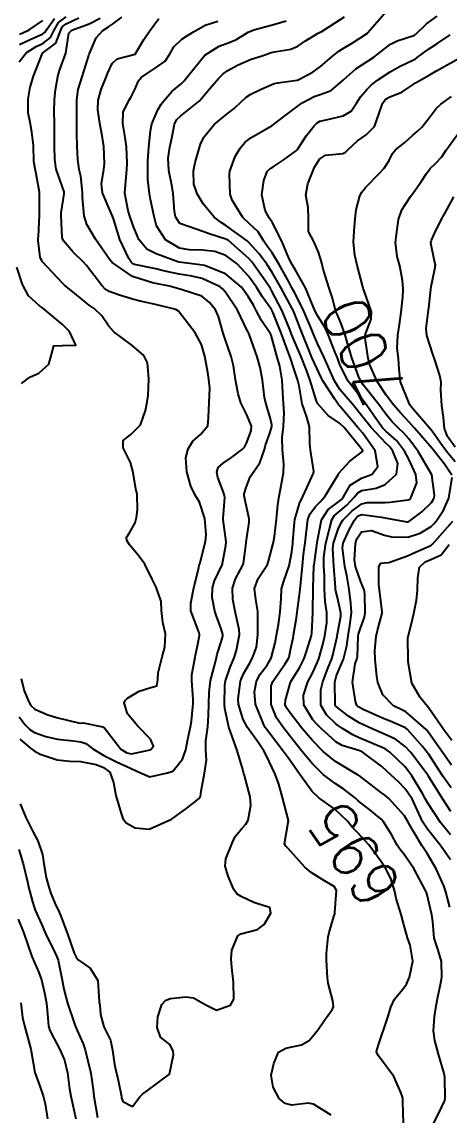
# Model space of a CAD drawing. Header units: metres. Extents: x 298520 to 308411, y 7433745 to 7450750.
# Drawn here: x 300842.7 to 300879.5, y 7448349.8 to 7448444.2 of the extents above; entities that cross this region are included whole.
import ezdxf
from ezdxf.enums import TextEntityAlignment as Align

# ---------------------------------------------------------------- set-up
doc = ezdxf.new("R2010")
doc.units = ezdxf.units.M
doc.header["$LTSCALE"] = 10
for name, color, linetype in [('Cotas', 45, 'Continuous'), ('Curvas de Nivel 1m', 11, 'Continuous'), ('Curvas de Nivel 5m', 15, 'Continuous')]:
    doc.layers.add(name, color=color, linetype=linetype)
doc.styles.add('Style-STANDARD', font='STANDARD.shx')

msp = doc.modelspace()

# ---------------------------------------------------------------- linework, layer by layer
at = {"layer": 'Curvas de Nivel 1m', "flags": 128}
for points, elevation in [([(300842.465, 7448440.761), (300843.055, 7448441.541), (300843.918, 7448442.092), (300844.485, 7448442.351), (300845.151, 7448442.856), (300845.462, 7448443.51), (300845.857, 7448444.159), (300846.514, 7448444.653)], 689), ([(300842.465, 7448384.215), (300842.974, 7448383.532), (300843.368, 7448383.115), (300843.776, 7448382.862), (300844.771, 7448382.512), (300845.771, 7448382.297), (300847.119, 7448382.137), (300847.769, 7448382.068), (300848.212, 7448381.918), (300848.813, 7448381.464), (300849.754, 7448380.883), (300850.848, 7448380.338), (300851.741, 7448379.944), (300852.874, 7448379.419), (300853.729, 7448379.053), (300855.266, 7448379.387), (300855.619, 7448379.497), (300855.736, 7448379.561), (300856.553, 7448380.569), (300856.823, 7448381.369), (300856.983, 7448382.156), (300857.245, 7448383.365), (300857.31, 7448383.843), (300857.454, 7448385.363), (300857.467, 7448385.705), (300857.361, 7448387.365), (300857.363, 7448387.839), (300857.634, 7448389.362), (300857.676, 7448389.541), (300857.87, 7448390.5), (300858, 7448391.239), (300858.008, 7448391.358), (300857.988, 7448391.463), (300857.886, 7448391.692), (300857.265, 7448393.366), (300857.256, 7448394.02), (300857.523, 7448395.364), (300857.597, 7448395.695), (300857.949, 7448397.11), (300857.996, 7448397.315), (300858.008, 7448397.359), (300858.033, 7448397.439), (300858.527, 7448399.352), (300858.592, 7448399.964), (300858.477, 7448401.353), (300858.014, 7448402.741), (300857.652, 7448403.364), (300857.255, 7448404.143), (300856.91, 7448405.371), (300856.845, 7448406.588), (300857.033, 7448407.37), (300857.437, 7448408.008), (300858.085, 7448408.59), (300858.732, 7448409.35), (300858.8, 7448410.049), (300858.843, 7448411.349), (300858.895, 7448412.585), (300858.817, 7448413.35), (300858.733, 7448413.935), (300858.475, 7448415.355), (300858.178, 7448416.353), (300857.648, 7448417.365), (300856.211, 7448419.238), (300855.957, 7448419.383), (300854.217, 7448419.817), (300852.907, 7448420.107), (300852.221, 7448420.276), (300851.011, 7448420.656), (300850.228, 7448420.928), (300849.894, 7448421.12), (300849.575, 7448421.457), (300848.259, 7448423.189), (300847.993, 7448423.474), (300847.107, 7448424.323), (300846.281, 7448425.326), (300846.196, 7448425.501), (300846.177, 7448425.609), (300846.081, 7448427.502), (300846.086, 7448427.731), (300846.332, 7448429.362), (300846.35, 7448429.5), (300846.333, 7448429.546), (300845.636, 7448431.507), (300845.526, 7448432.347), (300845.502, 7448433.509), (300845.497, 7448434.404), (300845.517, 7448435.509), (300845.476, 7448436.446), (300845.491, 7448437.509), (300845.602, 7448438.342), (300845.794, 7448439.507), (300845.939, 7448440.024), (300846.473, 7448441.5), (300846.742, 7448443.253), (300847.007, 7448443.492), (300848.509, 7448444.038), (300849.44, 7448444.535)], 691), ([(300842.511, 7448382.28), (300843.436, 7448381.525), (300843.759, 7448381.271), (300844.276, 7448380.994), (300845.748, 7448380.494), (300846.838, 7448380.397), (300847.746, 7448380.37), (300849.092, 7448380.111), (300849.739, 7448379.841), (300850.267, 7448379.445), (300850.604, 7448378.562), (300850.789, 7448377.439), (300851.244, 7448375.888), (300851.399, 7448375.433), (300851.687, 7448375.06), (300852.457, 7448374.647), (300853.68, 7448374.523), (300855.611, 7448375.381), (300855.684, 7448375.429), (300856.817, 7448376.248), (300857.707, 7448376.949), (300857.937, 7448377.129), (300858.11, 7448377.354), (300858.162, 7448377.798), (300858.431, 7448379.35), (300858.615, 7448380.482), (300858.565, 7448381.348), (300858.563, 7448382.14), (300858.72, 7448383.346), (300858.79, 7448384.342), (300858.818, 7448385.345), (300858.838, 7448386.325), (300858.963, 7448387.343), (300859.369, 7448388.858), (300859.481, 7448389.336), (300859.549, 7448389.643), (300859.873, 7448390.699), (300860.016, 7448391.194), (300860.019, 7448391.329), (300859.888, 7448391.83), (300859.474, 7448392.912), (300859.326, 7448393.339), (300859.104, 7448394.531), (300859.13, 7448395.342), (300859.301, 7448395.971), (300859.952, 7448397.298), (300859.965, 7448397.317), (300860.294, 7448399.003), (300860.304, 7448399.327), (300860.063, 7448401.258), (300860.058, 7448401.329), (300860.185, 7448403.163), (300860.167, 7448403.329), (300860.027, 7448403.764), (300859.596, 7448404.894), (300859.509, 7448405.338), (300859.628, 7448405.757), (300860.055, 7448406.129), (300860.773, 7448406.612), (300861.723, 7448407.313), (300861.9, 7448407.486), (300862.078, 7448407.837), (300862.472, 7448408.923), (300862.492, 7448409.306), (300862.103, 7448410.297), (300861.587, 7448411.315), (300861.34, 7448412.103), (300861.13, 7448413.32), (300860.944, 7448414.533), (300860.753, 7448415.324), (300860.186, 7448416.899), (300860.045, 7448417.332), (300859.65, 7448418.781), (300859.382, 7448419.342), (300858.871, 7448420.001), (300858.225, 7448420.537), (300856.521, 7448421.086), (300856.231, 7448421.165), (300855.412, 7448421.388), (300854.237, 7448421.64), (300853.95, 7448421.691), (300852.245, 7448422.237), (300850.469, 7448423.448), (300850.265, 7448423.669), (300849.042, 7448425.462), (300848.302, 7448426.734), (300848.051, 7448427.474), (300847.908, 7448429.056), (300847.907, 7448429.476), (300847.768, 7448430.899), (300847.632, 7448431.481), (300847.509, 7448432.34), (300847.461, 7448433.484), (300847.418, 7448434.509), (300847.433, 7448435.485), (300847.428, 7448436.5), (300847.431, 7448437.485), (300847.556, 7448438.363), (300847.889, 7448439.478), (300848.471, 7448441.321), (300848.508, 7448441.435), (300848.517, 7448441.47), (300849.109, 7448442.848), (300849.681, 7448443.458), (300850.171, 7448443.789), (300850.509, 7448444.013), (300851.322, 7448444.635)], 692), ([(300842.551, 7448376.695), (300843.03, 7448375.537), (300843.674, 7448374.254), (300844.068, 7448373.524), (300844.481, 7448372.347), (300844.597, 7448371.516), (300844.795, 7448370.343), (300845.004, 7448369.509), (300845.148, 7448369.047), (300845.598, 7448368), (300845.856, 7448367.497), (300846.057, 7448367.026), (300846.621, 7448365.49), (300847.21, 7448363.822), (300847.36, 7448363.482), (300847.54, 7448363.229), (300848.591, 7448362.522), (300849.239, 7448361.454), (300849.361, 7448359.586), (300849.385, 7448359.452), (300849.402, 7448359.361), (300849.484, 7448358.516), (300849.767, 7448357.447), (300850.322, 7448356.308), (300850.507, 7448355.444), (300850.676, 7448354.199), (300850.861, 7448353.438), (300850.966, 7448352.985), (300851.277, 7448351.432), (300851.296, 7448351.326), (300851.399, 7448351.004), (300852.237, 7448350.579), (300852.861, 7448351.415), (300853.137, 7448351.681), (300853.407, 7448351.862), (300855.423, 7448353.38), (300855.782, 7448355.043), (300855.747, 7448355.377), (300855.459, 7448355.94), (300854.635, 7448356.563), (300854.374, 7448357.396), (300854.422, 7448358.335), (300854.776, 7448359.391), (300855.113, 7448359.771), (300855.501, 7448359.911), (300856.824, 7448360.046), (300857.502, 7448359.964), (300858.57, 7448359.349), (300859.488, 7448358.885), (300860.675, 7448359.322), (300860.972, 7448359.847), (300860.959, 7448361.318), (300860.802, 7448362.587), (300860.75, 7448363.322), (300860.805, 7448364.07), (300861.32, 7448365.314), (300861.575, 7448365.484), (300863.002, 7448365.872), (300863.583, 7448366.28), (300864.16, 7448367.281), (300864.069, 7448367.755), (300863.599, 7448367.917), (300862.708, 7448368.193), (300861.607, 7448368.712), (300861.247, 7448368.954), (300860.961, 7448369.32), (300860.499, 7448370.458), (300860.216, 7448371.331), (300860.293, 7448371.974), (300860.826, 7448373.318), (300861.099, 7448373.885), (300861.676, 7448374.572), (300862.022, 7448374.964), (300862.205, 7448375.305), (300862.443, 7448376.561), (300862.374, 7448377.303), (300861.889, 7448379.151), (300861.846, 7448379.309), (300861.738, 7448379.676), (300861.268, 7448381.315), (300860.969, 7448382.12), (300860.541, 7448383.322), (300860.198, 7448384.927), (300860.166, 7448385.326), (300860.189, 7448386.965), (300860.255, 7448387.326), (300860.662, 7448388.504), (300860.995, 7448389.319), (300861.209, 7448389.97), (300861.456, 7448391.314), (300861.432, 7448391.77), (300861.089, 7448393.318), (300860.879, 7448394.354), (300860.854, 7448395.321), (300861.125, 7448396.128), (300861.749, 7448397.312), (300861.798, 7448397.468), (300861.968, 7448398.794), (300862.034, 7448399.247), (300862.046, 7448399.309), (300862.284, 7448401.014), (300862.285, 7448401.307), (300862.013, 7448402.624), (300861.873, 7448403.311), (300861.867, 7448403.469), (300862.03, 7448404.023), (300862.395, 7448404.951), (300862.63, 7448405.304), (300863.213, 7448406.141), (300863.606, 7448407.295), (300863.71, 7448407.66), (300864.087, 7448408.714), (300864.241, 7448409.288), (300864.245, 7448409.438), (300864.101, 7448410.057), (300863.723, 7448411.294), (300863.629, 7448411.786), (300863.455, 7448413.29), (300863.232, 7448414.372), (300862.978, 7448415.298), (300862.328, 7448417.171), (300862.262, 7448417.309), (300862.241, 7448417.357), (300862.194, 7448417.46), (300861.287, 7448419.319), (300860.229, 7448420.903), (300860.039, 7448421.141), (300859.782, 7448421.337), (300858.244, 7448422.072), (300857.343, 7448422.272), (300856.249, 7448422.42), (300854.914, 7448422.733), (300854.255, 7448422.891), (300852.405, 7448423.283), (300852.261, 7448423.332), (300852.142, 7448423.431), (300851.914, 7448423.786), (300851.134, 7448425.441), (300850.623, 7448427.132), (300850.519, 7448427.448), (300850.317, 7448427.905), (300849.659, 7448429.457), (300849.563, 7448430.236), (300849.77, 7448431.456), (300849.815, 7448432.001), (300849.748, 7448433.456), (300849.641, 7448434.207), (300849.406, 7448435.46), (300849.246, 7448436.63), (300849.274, 7448437.461), (300849.527, 7448438.368), (300849.969, 7448439.455), (300850.106, 7448439.804), (300850.465, 7448440.609), (300850.9, 7448441.014), (300852.473, 7448441.43), (300853.205, 7448442.707), (300853.711, 7448443.412), (300854.514, 7448444.519)], 693), ([(300878.204, 7448349.112), (300878.612, 7448349.881), (300879.166, 7448351.102), (300879.208, 7448351.299), (300879.165, 7448353.103), (300879.108, 7448353.423), (300878.62, 7448355.108), (300878.301, 7448356.276), (300878.21, 7448357.113), (300878.289, 7448358.308), (300878.386, 7448359.111), (300878.567, 7448360.049), (300878.796, 7448361.107), (300878.903, 7448361.733), (300878.893, 7448363.106), (300878.595, 7448364.067), (300878.258, 7448365.113), (300878.142, 7448366.557), (300878.057, 7448367.115), (300877.611, 7448368.957), (300877.566, 7448369.12), (300877.522, 7448369.213), (300876.5, 7448371.131), (300875.655, 7448372.334), (300875.296, 7448372.782), (300875.068, 7448373.149), (300874.568, 7448374.052), (300873.874, 7448375.167), (300873.686, 7448375.375), (300872.698, 7448376.18), (300871.71, 7448376.974), (300871.456, 7448377.194), (300870.476, 7448377.964), (300869.725, 7448378.462), (300868.682, 7448379.231), (300867.747, 7448380.157), (300866.844, 7448381.249), (300865.776, 7448382.605), (300865.489, 7448382.973), (300865.256, 7448383.268), (300864.648, 7448384.134), (300864.195, 7448385.284), (300864.206, 7448386.906), (300864.349, 7448387.282), (300865.361, 7448388.78), (300865.686, 7448389.262), (300865.735, 7448389.382), (300865.864, 7448390.005), (300866.087, 7448391.051), (300866.132, 7448391.258), (300866.377, 7448392.777), (300866.444, 7448393.255), (300866.606, 7448394.563), (300866.685, 7448395.252), (300866.809, 7448396.383), (300866.886, 7448397.251), (300866.985, 7448398.227), (300867.119, 7448399.249), (300867.215, 7448400.014), (300867.362, 7448401.246), (300867.526, 7448401.719), (300868.01, 7448402.379), (300868.437, 7448402.814), (300868.828, 7448403.228), (300870.006, 7448405.174), (300870.019, 7448405.21), (300870.025, 7448405.228), (300870.044, 7448405.254), (300870.973, 7448406.287), (300872.072, 7448407.112), (300872.108, 7448407.154), (300872.103, 7448407.19), (300872.073, 7448407.236), (300870.496, 7448409.206), (300870.097, 7448409.575), (300869.125, 7448410.246), (300868.215, 7448411.238), (300868.116, 7448411.465), (300867.565, 7448413.246), (300867.247, 7448414.154), (300866.798, 7448415.254), (300866.185, 7448416.702), (300865.954, 7448417.262), (300865.801, 7448417.66), (300865.13, 7448419.271), (300864.23, 7448421.036), (300864.142, 7448421.191), (300864.078, 7448421.282), (300863.712, 7448421.817), (300862.669, 7448423.304), (300862.494, 7448423.535), (300862.268, 7448423.776), (300860.527, 7448425.328), (300860.284, 7448425.464), (300858.838, 7448425.902), (300858.291, 7448426.124), (300857.161, 7448426.511), (300856.304, 7448426.8), (300855.948, 7448427.384), (300855.85, 7448427.852), (300855.738, 7448429.386), (300855.617, 7448430.111), (300855.359, 7448431.39), (300855.311, 7448432.448), (300855.457, 7448433.389), (300855.614, 7448434.165), (300855.851, 7448435.386), (300856.032, 7448435.759), (300856.41, 7448436.105), (300857.98, 7448437.357), (300858.192, 7448437.588), (300858.431, 7448437.903), (300859.095, 7448438.692), (300859.661, 7448439.338), (300860.061, 7448439.729), (300860.46, 7448440.028), (300861.296, 7448440.49), (300862.47, 7448440.984), (300863.412, 7448441.296), (300864.203, 7448441.558), (300864.478, 7448441.633), (300865.883, 7448441.865), (300866.486, 7448442.106), (300867.17, 7448442.576), (300868.256, 7448443.242), (300868.432, 7448443.312), (300868.504, 7448443.351), (300868.836, 7448443.565), (300870.517, 7448444.637)], 696), ([(300879.6, 7448367.782), (300879.271, 7448369.103), (300879.1, 7448369.626), (300878.426, 7448371.112), (300877.656, 7448372.422), (300877.2, 7448373.125), (300876.476, 7448374.331), (300876.016, 7448375.137), (300875.691, 7448375.666), (300874.34, 7448377.161), (300874, 7448377.45), (300873.718, 7448377.673), (300871.81, 7448379.112), (300871.733, 7448379.17), (300871.699, 7448379.191), (300869.75, 7448380.372), (300868.693, 7448381.231), (300867.772, 7448382.167), (300866.852, 7448383.249), (300865.796, 7448384.602), (300865.518, 7448384.983), (300865.406, 7448385.266), (300865.421, 7448385.653), (300865.831, 7448387.107), (300865.865, 7448387.227), (300865.879, 7448387.26), (300866.634, 7448388.463), (300867.038, 7448389.248), (300867.252, 7448389.856), (300867.672, 7448391.242), (300867.702, 7448391.425), (300867.778, 7448393.241), (300867.777, 7448393.369), (300867.804, 7448395.241), (300867.807, 7448395.359), (300867.886, 7448397.241), (300867.89, 7448397.304), (300867.958, 7448397.774), (300868.16, 7448399.237), (300868.189, 7448399.45), (300868.547, 7448401.232), (300869.1, 7448402.131), (300870.017, 7448402.792), (300870.256, 7448402.971), (300870.425, 7448403.206), (300871.019, 7448404.214), (300872.039, 7448404.844), (300872.303, 7448404.925), (300872.91, 7448405.181), (300873.407, 7448405.822), (300873.177, 7448407.179), (300872.088, 7448408.706), (300871.664, 7448409.194), (300870.111, 7448411.051), (300870.032, 7448411.131), (300869.964, 7448411.212), (300869.698, 7448411.638), (300868.657, 7448413.232), (300868.477, 7448413.566), (300868.153, 7448414.261), (300867.715, 7448415.244), (300867.38, 7448416.042), (300866.897, 7448417.253), (300866.211, 7448419.025), (300866.113, 7448419.261), (300866.012, 7448419.465), (300865.037, 7448421.272), (300864.253, 7448422.639), (300863.831, 7448423.286), (300863.156, 7448424.181), (300862.282, 7448425.174), (300862.134, 7448425.311), (300860.296, 7448426.647), (300859.87, 7448426.908), (300859.288, 7448427.345), (300858.32, 7448428.508), (300857.797, 7448429.365), (300857.515, 7448430.194), (300857.496, 7448431.369), (300857.646, 7448432.084), (300858.012, 7448433.364), (300858.105, 7448433.643), (300858.392, 7448434.253), (300859.264, 7448435.347), (300860.412, 7448436.281), (300860.997, 7448436.745), (300861.609, 7448437.318), (300862.031, 7448437.711), (300862.433, 7448437.987), (300863.328, 7448438.409), (300864.447, 7448438.883), (300864.761, 7448438.965), (300866.452, 7448439.183), (300866.511, 7448439.201), (300866.633, 7448439.258), (300867.804, 7448439.902), (300868.464, 7448440.356), (300869.466, 7448441.225), (300870.018, 7448441.679), (300870.484, 7448441.969), (300871.272, 7448442.421), (300872.431, 7448443.191), (300872.469, 7448443.224), (300872.504, 7448443.26), (300874.166, 7448445.165)], 697), ([(300879.651, 7448371.886), (300878.79, 7448373.109), (300877.677, 7448374.528), (300877.288, 7448375.124), (300876.934, 7448375.888), (300876.346, 7448377.134), (300875.722, 7448378.046), (300875.174, 7448378.595), (300874.581, 7448379.157), (300873.744, 7448379.922), (300872.051, 7448381.187), (300871.764, 7448381.314), (300870.307, 7448381.75), (300869.771, 7448382.063), (300868.489, 7448383.233), (300868.128, 7448383.578), (300867.79, 7448383.949), (300867.012, 7448385.248), (300866.97, 7448386.094), (300867.365, 7448387.245), (300867.52, 7448387.559), (300867.842, 7448388.151), (300868.295, 7448389.233), (300868.645, 7448390.455), (300868.816, 7448391.226), (300869.008, 7448392.337), (300869, 7448393.224), (300868.856, 7448394.169), (300868.795, 7448395.227), (300868.789, 7448396.378), (300868.74, 7448397.228), (300868.729, 7448397.997), (300868.907, 7448399.226), (300869.216, 7448400.453), (300869.424, 7448401.219), (300869.641, 7448401.573), (300870.003, 7448401.876), (300870.723, 7448402.492), (300871.362, 7448403.197), (300871.659, 7448403.561), (300872.029, 7448403.753), (300873.255, 7448403.953), (300874.034, 7448404.265), (300875.006, 7448405.156), (300875.119, 7448406.092), (300874.677, 7448407.161), (300874.427, 7448407.515), (300874.08, 7448407.856), (300872.828, 7448409.183), (300872.102, 7448410.076), (300871.197, 7448411.199), (300870.132, 7448412.477), (300869.665, 7448413.217), (300869.203, 7448414.274), (300868.767, 7448415.231), (300868.181, 7448416.459), (300867.85, 7448417.243), (300867.626, 7448417.818), (300867.007, 7448419.252), (300866.228, 7448420.815), (300865.985, 7448421.262), (300865.687, 7448421.82), (300864.897, 7448423.274), (300864.273, 7448424.279), (300863.852, 7448424.86), (300863.564, 7448425.291), (300863.068, 7448426.076), (300862.298, 7448426.806), (300861.747, 7448427.316), (300860.818, 7448428.832), (300860.668, 7448429.327), (300860.607, 7448431.071), (300860.64, 7448431.327), (300861.095, 7448432.6), (300861.525, 7448433.319), (300861.916, 7448433.787), (300862.392, 7448434.183), (300864.277, 7448435.282), (300864.404, 7448435.367), (300865.498, 7448436.183), (300866.419, 7448436.883), (300866.626, 7448437.053), (300866.921, 7448437.255), (300867.909, 7448437.767), (300868.434, 7448437.95), (300869.363, 7448438.302), (300870.425, 7448439.21), (300870.453, 7448439.239), (300871.507, 7448440.155), (300872.469, 7448440.796), (300873.042, 7448441.181), (300874.484, 7448442.276), (300875.062, 7448442.58), (300876.492, 7448443.032), (300876.566, 7448443.066), (300876.65, 7448443.138), (300877.59, 7448444.046), (300878.517, 7448444.707)], 698), ([(300842.483, 7448442.25), (300843.35, 7448442.677), (300844.498, 7448443.185), (300844.688, 7448443.331), (300844.8, 7448443.517), (300845.514, 7448444.509)], 688), ([(300842.497, 7448443.153), (300842.767, 7448443.277), (300843.317, 7448443.538), (300844.511, 7448444.344)], 687), ([(300869.382, 7448349.821), (300867.855, 7448350.776), (300867.398, 7448350.881), (300865.964, 7448350.685), (300865.397, 7448350.837), (300864.897, 7448351.268), (300864.379, 7448352.242), (300864.205, 7448353.278), (300864.419, 7448354.294), (300864.833, 7448355.269), (300865.456, 7448355.614), (300866.814, 7448355.892), (300867.463, 7448356.282), (300867.904, 7448356.801), (300868.242, 7448357.232), (300868.746, 7448357.961), (300869.491, 7448358.982), (300869.586, 7448359.219), (300869.5, 7448359.713), (300869.116, 7448361.224), (300869.068, 7448361.684), (300868.968, 7448363.226), (300868.975, 7448363.802), (300869.121, 7448365.225), (300869.195, 7448365.606), (300869.59, 7448366.97), (300869.673, 7448367.219), (300869.698, 7448367.323), (300869.822, 7448369.217), (300869.618, 7448369.569), (300868.79, 7448370.063), (300867.636, 7448370.779), (300867.108, 7448371.245), (300865.659, 7448372.852), (300865.449, 7448373.051), (300865.332, 7448373.265), (300865.683, 7448375.26), (300865.159, 7448377.268), (300864.853, 7448378.401), (300864.537, 7448379.278), (300863.757, 7448380.919), (300863.553, 7448381.292), (300863.098, 7448381.968), (300862.152, 7448383.306), (300861.79, 7448384.002), (300861.379, 7448385.314), (300861.344, 7448385.78), (300861.561, 7448387.313), (300861.626, 7448387.521), (300861.84, 7448387.976), (300862.316, 7448388.838), (300862.581, 7448389.303), (300862.925, 7448390.241), (300863.044, 7448391.298), (300863.047, 7448392.143), (300863.045, 7448393.299), (300862.865, 7448394.349), (300862.767, 7448395.302), (300863.082, 7448396.152), (300863.827, 7448397.291), (300863.866, 7448397.378), (300863.957, 7448397.659), (300864.388, 7448399.284), (300864.484, 7448399.788), (300864.652, 7448401.28), (300864.758, 7448402.533), (300864.879, 7448403.277), (300865.09, 7448404.331), (300865.253, 7448405.272), (300865.291, 7448406.035), (300865.169, 7448407.274), (300865.156, 7448408.346), (300865.265, 7448409.272), (300865.312, 7448410.478), (300865.245, 7448411.273), (300865.195, 7448412.201), (300865.153, 7448413.27), (300864.937, 7448414.49), (300864.72, 7448415.274), (300864.191, 7448417.169), (300864.142, 7448417.281), (300863.348, 7448418.436), (300862.898, 7448419.3), (300862.665, 7448419.75), (300862.225, 7448420.507), (300861.637, 7448421.316), (300860.25, 7448422.475), (300858.437, 7448423.181), (300858.261, 7448423.213), (300856.949, 7448423.373), (300856.264, 7448423.459), (300856.157, 7448423.488), (300854.271, 7448424.191), (300853.468, 7448424.605), (300852.789, 7448425.422), (300852.301, 7448426.609), (300852.013, 7448427.433), (300851.858, 7448427.894), (300851.577, 7448429.438), (300851.617, 7448430.16), (300851.755, 7448431.436), (300851.772, 7448432.025), (300851.713, 7448433.437), (300851.6, 7448434.228), (300851.4, 7448435.44), (300851.435, 7448436.418), (300851.923, 7448437.435), (300852.126, 7448437.735), (300852.437, 7448438.371), (300852.746, 7448439.128), (300852.989, 7448439.422), (300854.463, 7448440.412), (300855.037, 7448440.824), (300855.422, 7448441.391), (300855.812, 7448442.057), (300856.493, 7448442.724), (300856.881, 7448442.99), (300857.499, 7448443.365), (300858.509, 7448443.94), (300859.581, 7448444.27)], 694), ([(300879.672, 7448374.042), (300878.816, 7448375.109), (300877.708, 7448376.778), (300877.509, 7448377.122), (300877.245, 7448377.597), (300876.328, 7448379.134), (300875.744, 7448379.893), (300874.429, 7448381.16), (300874.043, 7448381.443), (300873.767, 7448381.582), (300873.075, 7448381.872), (300871.775, 7448382.411), (300871.234, 7448382.655), (300870.347, 7448383.212), (300870.016, 7448383.447), (300869.787, 7448383.629), (300868.957, 7448384.391), (300868.471, 7448385.233), (300868.493, 7448386.563), (300868.645, 7448387.232), (300869.111, 7448388.487), (300869.422, 7448389.216), (300869.527, 7448389.546), (300869.882, 7448391.154), (300869.891, 7448391.201), (300870.197, 7448392.91), (300870.204, 7448393.207), (300869.916, 7448394.522), (300869.772, 7448395.063), (300869.758, 7448395.212), (300869.75, 7448395.389), (300869.589, 7448397.215), (300869.502, 7448398.751), (300869.571, 7448399.216), (300869.985, 7448400.43), (300870.225, 7448400.973), (300870.391, 7448401.206), (300871.189, 7448402.014), (300872.014, 7448402.594), (300872.48, 7448402.721), (300874.016, 7448402.729), (300874.435, 7448402.746), (300876.02, 7448402.948), (300876.149, 7448403.011), (300876.252, 7448403.138), (300876.753, 7448404.416), (300876.668, 7448405.134), (300876.063, 7448406.468), (300875.691, 7448407.146), (300874.998, 7448408.072), (300874.09, 7448408.885), (300873.811, 7448409.173), (300873.035, 7448410.249), (300872.386, 7448411.187), (300872.118, 7448411.531), (300870.835, 7448413.203), (300870.156, 7448414.551), (300869.987, 7448415.038), (300869.911, 7448415.214), (300869.702, 7448415.685), (300869.119, 7448417.226), (300868.821, 7448417.852), (300868.209, 7448418.811), (300867.979, 7448419.242), (300867.808, 7448419.654), (300867.146, 7448421.251), (300866.257, 7448422.845), (300866.003, 7448423.263), (300865.706, 7448423.829), (300865.106, 7448425.272), (300864.299, 7448426.853), (300864.14, 7448427.121), (300864.036, 7448427.284), (300863.678, 7448427.924), (300863.388, 7448429.294), (300863.574, 7448430.52), (300863.844, 7448431.288), (300864.095, 7448431.546), (300864.359, 7448431.712), (300865.31, 7448432.329), (300866.381, 7448433.1), (300866.454, 7448433.187), (300866.5, 7448433.259), (300867.232, 7448434.414), (300867.913, 7448435.245), (300868.161, 7448435.486), (300868.407, 7448435.632), (300868.935, 7448435.759), (300870.412, 7448436.095), (300871.109, 7448436.51), (300871.565, 7448437.199), (300871.896, 7448437.73), (300872.441, 7448438.375), (300872.85, 7448438.781), (300873.37, 7448439.176), (300874.46, 7448439.892), (300875.263, 7448440.354), (300876.471, 7448440.923), (300876.611, 7448441), (300876.796, 7448441.137), (300877.762, 7448441.846), (300878.485, 7448442.33), (300879.624, 7448443.103)], 699), ([(300879.768, 7448405.094), (300879.14, 7448406.02), (300878.288, 7448407.117), (300878.195, 7448407.239), (300878.076, 7448407.397), (300876.57, 7448409.135), (300876.098, 7448409.656), (300875.382, 7448410.427), (300874.761, 7448411.16), (300874.125, 7448411.989), (300873.348, 7448413.178), (300872.683, 7448414.659), (300872.549, 7448415.186), (300872.286, 7448417.094), (300872.296, 7448417.189), (300872.829, 7448418.558), (300872.839, 7448419.184), (300872.231, 7448420.986), (300872.145, 7448421.191), (300872.088, 7448421.338), (300871.601, 7448423.197), (300871.4, 7448424.07), (300871.284, 7448425.2), (300871.354, 7448426.137), (300871.449, 7448427.199), (300871.518, 7448427.995), (300871.848, 7448429.195), (300872.023, 7448429.506), (300872.34, 7448429.919), (300873.567, 7448431.172), (300873.951, 7448431.574), (300874.369, 7448432.243), (300874.673, 7448432.862), (300874.922, 7448433.155), (300875.724, 7448433.812), (300876.396, 7448434.399), (300876.788, 7448434.747), (300877.18, 7448435.132), (300877.725, 7448435.811), (300878.419, 7448436.741), (300878.843, 7448437.114), (300879.756, 7448437.778)], 701), ([(300880.06, 7448406.238), (300879.352, 7448407.101), (300878.806, 7448407.835), (300878.09, 7448408.867), (300877.896, 7448409.122), (300876.304, 7448410.945), (300876.146, 7448411.14), (300876.114, 7448411.198), (300875.361, 7448413.152), (300875.224, 7448414.224), (300875.169, 7448415.155), (300875.075, 7448416.059), (300875.131, 7448417.156), (300875.256, 7448418.095), (300875.398, 7448419.152), (300875.552, 7448420.476), (300875.57, 7448421.15), (300875.517, 7448421.878), (300875.293, 7448423.155), (300875.076, 7448423.963), (300874.932, 7448425.16), (300875, 7448425.869), (300875.187, 7448427.151), (300875.471, 7448427.993), (300876.203, 7448429.141), (300876.262, 7448429.212), (300876.334, 7448429.296), (300877.098, 7448430.38), (300877.58, 7448431.128), (300877.92, 7448431.564), (300878.366, 7448431.978), (300878.912, 7448432.575), (300879.27, 7448433.107), (300880.399, 7448434.681)], 702), ([(300880.077, 7448407.494), (300879.402, 7448408.416), (300879.134, 7448409.104), (300879.063, 7448410.066), (300878.91, 7448411.108), (300878.82, 7448412.422), (300878.847, 7448413.109), (300878.731, 7448413.694), (300878.29, 7448415.118), (300878.256, 7448415.211), (300878.166, 7448415.434), (300877.615, 7448417.126), (300877.576, 7448417.742), (300877.746, 7448419.125), (300877.799, 7448419.542), (300877.956, 7448421.123), (300877.987, 7448421.372), (300878.255, 7448422.611), (300878.337, 7448423.044), (300878.349, 7448423.119), (300878.357, 7448423.212), (300878.269, 7448423.688), (300877.964, 7448425.123), (300878.027, 7448425.381), (300878.291, 7448425.943), (300878.861, 7448427.112), (300879.378, 7448428.043), (300879.948, 7448429.096)], 703), ([(300842.669, 7448413.008), (300843.378, 7448413.531), (300844.147, 7448413.894), (300845.006, 7448414.659), (300845.253, 7448415.509), (300845.444, 7448416.237), (300846.175, 7448416.284), (300847.348, 7448416.316), (300846.808, 7448417.494), (300846.199, 7448418.102), (300844.463, 7448419.517), (300844.215, 7448419.705), (300843.26, 7448420.571), (300842.743, 7448421.542), (300842.255, 7448423.025)], 689), ([(300879.723, 7448378.09), (300879.014, 7448379.107), (300877.761, 7448381.021), (300877.689, 7448381.121), (300877.24, 7448381.653), (300875.966, 7448383.138), (300875.784, 7448383.28), (300874.473, 7448383.843), (300873.792, 7448384.118), (300872.136, 7448384.85), (300871.801, 7448385.012), (300871.689, 7448385.078), (300871.587, 7448385.193), (300871.466, 7448385.537), (300871.219, 7448387.199), (300871.436, 7448388.784), (300871.587, 7448389.193), (300871.633, 7448389.416), (300871.714, 7448391.192), (300871.734, 7448391.342), (300871.89, 7448391.871), (300872.25, 7448392.834), (300872.313, 7448393.186), (300872.282, 7448394.824), (300872.204, 7448395.187), (300871.933, 7448395.871), (300871.47, 7448397.195), (300871.384, 7448397.77), (300871.466, 7448399.195), (300871.582, 7448399.589), (300871.983, 7448400.187), (300872.862, 7448400.303), (300873.98, 7448399.914), (300874.572, 7448399.754), (300875.979, 7448399.718), (300877.042, 7448400.07), (300877.988, 7448400.656), (300878.231, 7448400.877), (300878.42, 7448401.116), (300879.049, 7448402.067), (300879.522, 7448403.098), (300879.822, 7448404.874)], 701), ([(300879.747, 7448380.048), (300879.012, 7448381.108), (300877.78, 7448382.878), (300877.565, 7448383.122), (300875.798, 7448384.637), (300875.476, 7448384.821), (300874.738, 7448385.156), (300873.817, 7448386.119), (300873.386, 7448387.174), (300873.31, 7448387.704), (300873.157, 7448389.177), (300873.128, 7448389.913), (300873.262, 7448391.176), (300873.381, 7448391.674), (300873.772, 7448393.171), (300873.784, 7448393.292), (300873.544, 7448395.174), (300873.471, 7448395.634), (300873.495, 7448397.175), (300873.644, 7448397.485), (300873.956, 7448397.513), (300874.335, 7448397.542), (300875.963, 7448398.121), (300876.65, 7448398.449), (300877.972, 7448399.018), (300878.038, 7448399.054), (300878.104, 7448399.119), (300878.978, 7448400.115), (300879.855, 7448401.101)], 702), ([(300879.774, 7448382.182), (300879.08, 7448383.107), (300877.801, 7448384.968), (300877.687, 7448385.121), (300877.039, 7448385.903), (300876.341, 7448387.135), (300876.009, 7448388.981), (300876.008, 7448389.138), (300875.994, 7448391.016), (300876.008, 7448391.139), (300876.389, 7448392.642), (300876.514, 7448393.134), (300876.743, 7448394.303), (300876.824, 7448395.131), (300876.839, 7448396.231), (300876.997, 7448397.13), (300877.468, 7448397.614), (300877.96, 7448397.808), (300878.863, 7448398.212), (300879.553, 7448399.104)], 703), ([(300842.425, 7448372.772), (300842.789, 7448371.539), (300843.174, 7448369.98), (300843.273, 7448369.533), (300843.6, 7448368.261), (300843.765, 7448367.698), (300843.832, 7448367.526), (300844.395, 7448366.332), (300844.736, 7448365.513), (300845.548, 7448363.817), (300845.709, 7448363.498), (300845.815, 7448363.223), (300846.171, 7448361.494), (300846.303, 7448360.7), (300846.616, 7448359.489), (300847.243, 7448357.714), (300847.327, 7448357.481), (300847.47, 7448357.147), (300847.977, 7448355.991), (300848.141, 7448355.473), (300848.39, 7448354.519), (300848.641, 7448353.468), (300848.839, 7448352.036), (300848.903, 7448351.465), (300849.22, 7448349.626)], 694), ([(300842.601, 7448359.539), (300842.758, 7448358.26), (300842.912, 7448357.536), (300843.453, 7448355.53), (300843.796, 7448353.524), (300844.238, 7448352.344), (300844.524, 7448351.513), (300844.686, 7448350.801), (300844.913, 7448349.507)], 696)]:
    msp.add_lwpolyline(points, dxfattribs=dict(at, elevation=elevation))
at = {"layer": 'Curvas de Nivel 5m', "flags": 128}
for points, elevation in [([(300842.626, 7448387.538), (300842.883, 7448386.468), (300843.279, 7448385.528), (300843.476, 7448385.201), (300843.797, 7448384.881), (300844.918, 7448384.382), (300845.789, 7448384.145), (300847.563, 7448383.704), (300847.785, 7448383.684), (300848.001, 7448383.693), (300849.09, 7448383.46), (300849.685, 7448383.355), (300849.781, 7448383.295), (300851.234, 7448381.435), (300851.758, 7448381.115), (300852.148, 7448381.035), (300853.763, 7448381.385), (300853.78, 7448381.393), (300853.818, 7448381.409), (300854.048, 7448381.688), (300853.772, 7448382.282), (300852.696, 7448383.421), (300851.793, 7448384.474), (300851.521, 7448385.433), (300851.61, 7448385.628), (300851.809, 7448385.822), (300852.8, 7448386.439), (300853.823, 7448386.747), (300854.334, 7448386.893), (300854.42, 7448387.401), (300854.46, 7448388.022), (300854.806, 7448389.396), (300855.012, 7448390.246), (300855.09, 7448391.392), (300854.853, 7448392.356), (300854.725, 7448393.398), (300854.698, 7448394.186), (300854.264, 7448395.405), (300853.933, 7448396.104), (300853.293, 7448397.41), (300852.721, 7448398.179), (300851.969, 7448399.055), (300851.744, 7448399.432), (300851.721, 7448399.689), (300851.983, 7448400.108), (300852.46, 7448400.959), (300852.578, 7448401.421), (300852.671, 7448402.081), (300852.626, 7448403.421), (300852.518, 7448403.913), (300852.256, 7448405.427), (300852.054, 7448406.17), (300851.425, 7448407.436), (300851.431, 7448408.085), (300852.084, 7448408.581), (300852.926, 7448409.417), (300853.35, 7448410.656), (300853.497, 7448411.409), (300853.583, 7448411.946), (300853.636, 7448413.408), (300853.538, 7448414.79), (300853.219, 7448415.414), (300852.176, 7448416.312), (300850.63, 7448417.446), (300850.198, 7448417.952), (300849.595, 7448418.848), (300848.931, 7448419.469), (300848.507, 7448419.767), (300848.218, 7448419.989), (300847.401, 7448420.659), (300846.356, 7448421.498), (300846.235, 7448421.615), (300844.436, 7448423.518), (300844.267, 7448423.899), (300844.09, 7448425.331), (300844.094, 7448425.523), (300844.111, 7448425.697), (300844.215, 7448427.521), (300844.217, 7448429.407), (300844.208, 7448429.522), (300843.923, 7448431.101), (300843.826, 7448431.528), (300843.727, 7448432.165), (300843.684, 7448433.53), (300843.56, 7448434.698), (300843.392, 7448435.535), (300843.244, 7448436.37), (300843.23, 7448437.538), (300843.403, 7448438.571), (300843.686, 7448439.532), (300844.473, 7448441.52), (300845.613, 7448442.381), (300846.043, 7448443.505), (300846.201, 7448443.808), (300846.508, 7448444.037), (300847.597, 7448444.567)], 690), ([(300875.612, 7448349.146), (300875.552, 7448350.996), (300875.551, 7448351.148), (300875.544, 7448351.287), (300875.409, 7448351.719), (300874.782, 7448353.156), (300873.45, 7448354.964), (300873.309, 7448355.171), (300873.284, 7448355.342), (300873.46, 7448355.896), (300873.783, 7448356.853), (300873.884, 7448357.166), (300874.28, 7448358.367), (300874.508, 7448359.16), (300874.824, 7448359.836), (300875.516, 7448360.69), (300875.731, 7448360.936), (300875.867, 7448361.145), (300876.137, 7448361.749), (300876.413, 7448363.131), (300876.176, 7448364.515), (300875.966, 7448365.136), (300875.583, 7448366.507), (300875.413, 7448367.143), (300874.983, 7448368.526), (300874.861, 7448369.151), (300874.516, 7448370.271), (300874.048, 7448371.164), (300873.889, 7448371.41), (300873.649, 7448371.756), (300872.608, 7448373.181), (300871.673, 7448374.207), (300871.185, 7448374.705), (300870.786, 7448375.203), (300869.699, 7448376.262), (300868.302, 7448377.234), (300867.718, 7448377.786), (300866.672, 7448379.251), (300865.752, 7448380.566), (300865.233, 7448381.268), (300864.593, 7448382.099), (300863.782, 7448383.149), (300863.685, 7448383.291), (300863.558, 7448383.52), (300862.83, 7448385.3), (300862.753, 7448386.367), (300862.943, 7448387.299), (300863.233, 7448387.903), (300863.847, 7448388.684), (300864.197, 7448389.285), (300864.543, 7448390.61), (300864.662, 7448391.278), (300864.814, 7448392.198), (300864.983, 7448393.274), (300865.066, 7448394.425), (300865.078, 7448395.273), (300865.283, 7448395.919), (300865.746, 7448397.263), (300865.965, 7448398.467), (300866.05, 7448399.181), (300866.055, 7448399.259), (300866.213, 7448401.036), (300866.244, 7448401.257), (300866.637, 7448402.63), (300866.927, 7448403.251), (300867.283, 7448403.995), (300867.845, 7448405.242), (300867.877, 7448405.41), (300867.584, 7448407.245), (300867.519, 7448407.805), (300867.489, 7448409.246), (300867.27, 7448410.079), (300866.868, 7448411.252), (300866.605, 7448412.786), (300866.507, 7448413.256), (300866.153, 7448414.304), (300865.832, 7448415.263), (300865.643, 7448415.793), (300865.075, 7448417.271), (300864.33, 7448419.161), (300864.281, 7448419.279), (300864.214, 7448419.391), (300863.432, 7448420.499), (300862.933, 7448421.3), (300862.247, 7448422.266), (300861.272, 7448423.32), (300860.27, 7448424.057), (300859.323, 7448424.394), (300858.274, 7448424.51), (300857.116, 7448424.53), (300856.276, 7448424.688), (300855.081, 7448425.392), (300854.301, 7448426.606), (300854.093, 7448427.403), (300853.797, 7448428.878), (300853.696, 7448429.41), (300853.548, 7448430.615), (300853.545, 7448431.412), (300853.567, 7448432.21), (300853.634, 7448433.411), (300853.789, 7448434.802), (300853.91, 7448435.407), (300854.415, 7448436.615), (300854.719, 7448437.098), (300854.94, 7448437.395), (300855.628, 7448438.195), (300856.445, 7448438.864), (300856.7, 7448439.125), (300856.886, 7448439.374), (300858.473, 7448441.35), (300859.712, 7448442.11), (300860.489, 7448442.409), (300861.147, 7448442.67), (300862.214, 7448443.313), (300862.405, 7448443.41), (300862.504, 7448443.448), (300862.712, 7448443.514), (300864.51, 7448444.028), (300865.487, 7448444.297)], 695), ([(300879.697, 7448376.052), (300878.991, 7448377.107), (300877.809, 7448379.042), (300877.759, 7448379.12), (300877.733, 7448379.159), (300876.25, 7448381.135), (300875.768, 7448381.669), (300874.917, 7448382.296), (300873.779, 7448382.82), (300872.896, 7448383.179), (300871.788, 7448383.708), (300870.874, 7448384.284), (300869.802, 7448385.114), (300869.748, 7448385.166), (300869.715, 7448385.221), (300869.704, 7448385.322), (300869.688, 7448387.221), (300869.839, 7448387.792), (300870.448, 7448389.204), (300870.729, 7448390.342), (300870.832, 7448391.201), (300870.976, 7448392.115), (300871.115, 7448393.198), (300871.073, 7448394.037), (300870.934, 7448395.2), (300870.712, 7448396.432), (300870.551, 7448397.204), (300870.359, 7448398.816), (300870.418, 7448399.206), (300870.892, 7448400.292), (300871.377, 7448401.196), (300871.656, 7448401.536), (300872, 7448401.685), (300873.717, 7448401.453), (300873.996, 7448401.4), (300875.43, 7448401.148), (300875.9, 7448401.05), (300875.992, 7448401.048), (300876.062, 7448401.069), (300876.171, 7448401.138), (300877.205, 7448401.928), (300878.017, 7448402.735), (300878.179, 7448402.96), (300878.253, 7448403.117), (300878.278, 7448403.369), (300878.043, 7448405.12), (300876.865, 7448407.132), (300876.084, 7448408.211), (300875.649, 7448408.707), (300875.178, 7448409.154), (300874.625, 7448409.689), (300874.105, 7448410.332), (300873.475, 7448411.176), (300872.138, 7448412.89), (300871.928, 7448413.192), (300871.725, 7448413.617), (300871.16, 7448415.2), (300870.718, 7448416.672), (300870.564, 7448417.206), (300870.203, 7448418.231), (300869.907, 7448418.911), (300869.786, 7448419.216), (300869.457, 7448420.454), (300869.21, 7448421.225), (300868.71, 7448422.779), (300868.589, 7448423.235), (300868.523, 7448423.493), (300868.274, 7448424.325), (300867.863, 7448425.244), (300867.412, 7448426.129), (300867.413, 7448427.249), (300867.387, 7448428.179), (300867.183, 7448429.251), (300867.363, 7448430.229), (300867.748, 7448431.246), (300867.935, 7448431.668), (300868.37, 7448432.369), (300868.896, 7448432.711), (300870.378, 7448432.862), (300870.616, 7448432.971), (300870.848, 7448433.205), (300871.642, 7448433.946), (300872.396, 7448434.476), (300873.097, 7448435.18), (300873.477, 7448436.237), (300873.794, 7448437.169), (300874.062, 7448437.532), (300874.432, 7448437.741), (300875.453, 7448438.135), (300876.448, 7448438.795), (300876.639, 7448438.949), (300876.951, 7448439.135), (300877.915, 7448439.669), (300878.462, 7448439.992), (300880.42, 7448441.091)], 700), ([(300842.368, 7448366.76), (300842.858, 7448365.537), (300843.543, 7448363.53), (300844.166, 7448362.157), (300844.37, 7448361.517), (300844.64, 7448360.379), (300844.809, 7448359.51), (300844.878, 7448358.9), (300844.995, 7448357.507), (300845.093, 7448357.13), (300845.462, 7448356.413), (300845.963, 7448355.495), (300846.359, 7448354.571), (300846.625, 7448353.488), (300846.784, 7448352.111), (300846.903, 7448351.485), (300847.356, 7448349.507)], 695)]:
    msp.add_lwpolyline(points, dxfattribs=dict(at, elevation=elevation))

# ---------------------------------------------------------------- texts
at = {"layer": 'Cotas', "style": 'Style-STANDARD'}
for s, rotation, p in [('700', 116.10926, (300872.147, 7448415.808, 700)), ('695', 124.17334, (300871.381, 7448372.339, 695))]:
    msp.add_text(s, height=4, rotation=rotation, dxfattribs=at).set_placement(p, align=Align.MIDDLE_CENTER)

doc.saveas('drawing.dxf')
